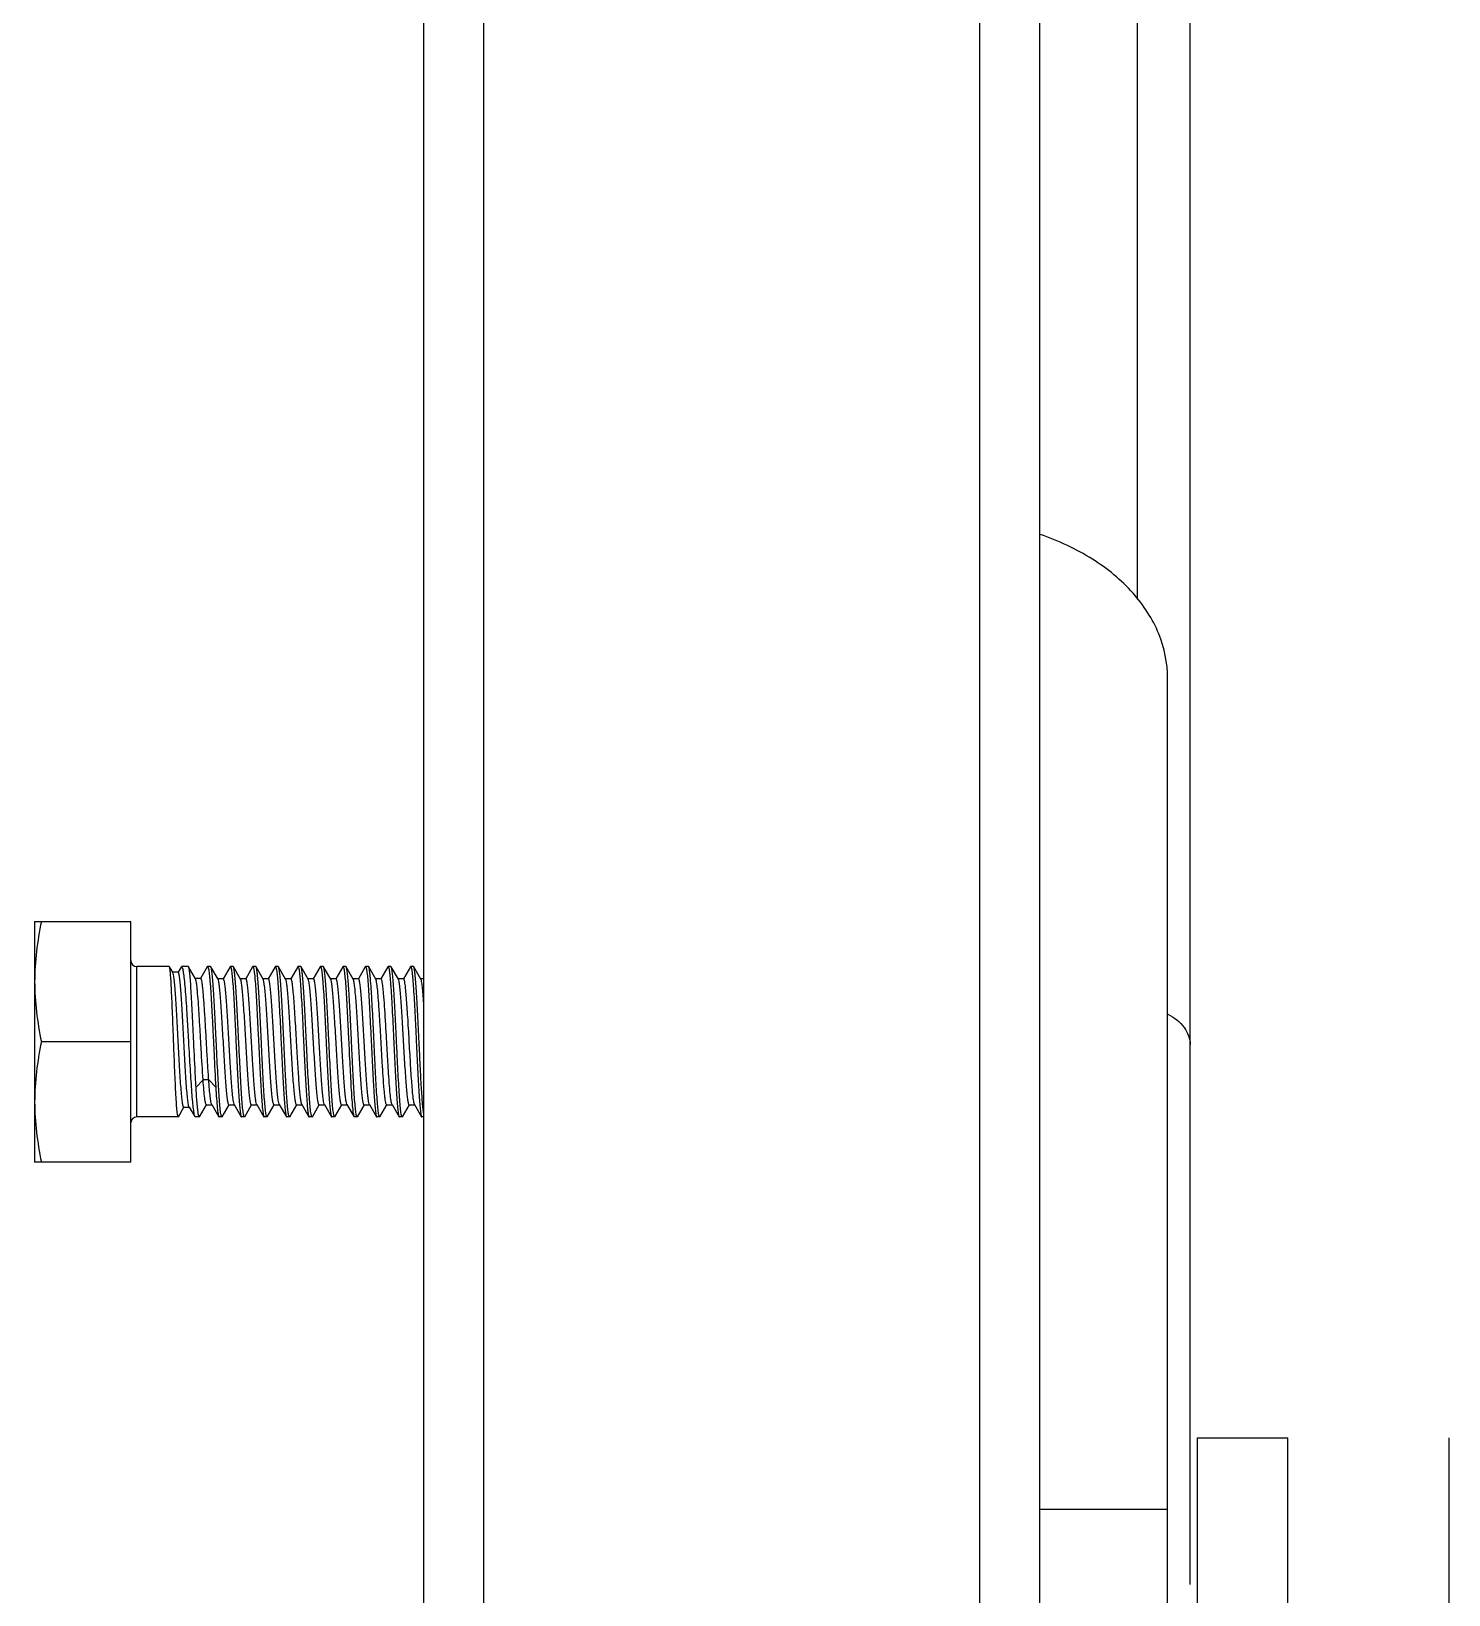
# Model space of a CAD drawing. Extents: x 27938 to 1042331, y -235042 to 1535213.
# Drawn here: x 704501 to 705340, y 752803 to 753728 of the extents above; entities that cross this region are included whole.
import ezdxf

# ---------------------------------------------------------------- set-up
doc = ezdxf.new("R2010")
doc.units = 0
doc.header["$LTSCALE"] = 1000
doc.header["$MEASUREMENT"] = 0

msp = doc.modelspace()

# ---------------------------------------------------------------- linework, layer by layer
at = {"linetype": 'Continuous'}
for p, q in [((705187.32, 752808.75), (705187.32, 755822.41)), ((705156.18, 753391.92), (705156.18, 755690.89)), ((704733.55, 752547.21), (704733.55, 755506.82)), ((704769.14, 752547.21), (704769.14, 755506.82)), ((705062.76, 752547.21), (705062.76, 755506.82)), ((705098.35, 752547.21), (705098.35, 755506.82)), ((705173.98, 752324.77), (705173.98, 753345.32)), ((704503.11, 753201.16), (704560.05, 753201.16)), ((704503.11, 753201.16), (704503.11, 753058.8)), ((704560.05, 753058.8), (704560.05, 753201.16)), ((704582.85, 753174.46), (704563.61, 753174.46)), ((704563.61, 753085.49), (704563.61, 753174.46)), ((704582.95, 753174.38), (704582.85, 753174.46)), ((704584.85, 753171.1), (704582.95, 753174.38)), ((704588.1, 753171.1), (704584.85, 753171.1)), ((704584.95, 753170.94), (704584.85, 753171.1)), ((704589.82, 753174.22), (704588.02, 753171.14)), ((704589.82, 753174.22), (704590.09, 753174.46)), ((704594.12, 753174.46), (704590.09, 753174.46)), ((704594.28, 753174.33), (704594.12, 753174.46)), ((704598.35, 753167.33), (704594.28, 753174.33)), ((704605.31, 753174.29), (704601.37, 753167.51)), ((704605.31, 753174.29), (704605.51, 753174.46)), ((704607.32, 753174.46), (704605.51, 753174.46)), ((704607.5, 753174.31), (704607.32, 753174.46)), ((704611.71, 753167.08), (704607.5, 753174.31)), ((704618.82, 753174.31), (704614.73, 753167.26)), ((704618.82, 753174.31), (704619, 753174.46)), ((704620.67, 753174.46), (704619, 753174.46)), ((704620.84, 753174.31), (704620.67, 753174.46)), ((704625.05, 753167.08), (704620.84, 753174.31)), ((704632.17, 753174.31), (704628.08, 753167.26)), ((704632.17, 753174.31), (704632.34, 753174.46)), ((704634.02, 753174.46), (704632.34, 753174.46)), ((704634.19, 753174.31), (704634.02, 753174.46)), ((704638.4, 753167.08), (704634.19, 753174.31)), ((704645.51, 753174.31), (704641.42, 753167.26)), ((704645.51, 753174.31), (704645.69, 753174.46)), ((704647.36, 753174.46), (704645.69, 753174.46)), ((704647.54, 753174.31), (704647.36, 753174.46)), ((704651.75, 753167.08), (704647.54, 753174.31)), ((704658.86, 753174.31), (704654.77, 753167.26)), ((704658.86, 753174.31), (704659.04, 753174.46)), ((704660.71, 753174.46), (704659.04, 753174.46)), ((704660.88, 753174.31), (704660.71, 753174.46)), ((704665.09, 753167.08), (704660.88, 753174.31)), ((704672.21, 753174.31), (704668.12, 753167.26)), ((704672.21, 753174.31), (704672.38, 753174.46)), ((704674.05, 753174.46), (704672.38, 753174.46)), ((704674.23, 753174.31), (704674.05, 753174.46)), ((704678.44, 753167.08), (704674.23, 753174.31)), ((704685.55, 753174.31), (704681.46, 753167.26)), ((704685.55, 753174.31), (704685.73, 753174.46)), ((704687.4, 753174.46), (704685.73, 753174.46)), ((704687.57, 753174.31), (704687.4, 753174.46)), ((704691.79, 753167.08), (704687.57, 753174.31)), ((704698.9, 753174.31), (704694.81, 753167.26)), ((704698.9, 753174.31), (704699.08, 753174.46)), ((704700.75, 753174.46), (704699.07, 753174.46)), ((704700.92, 753174.31), (704700.75, 753174.46)), ((704705.13, 753167.08), (704700.92, 753174.31)), ((704712.25, 753174.31), (704708.16, 753167.26)), ((704712.25, 753174.31), (704712.42, 753174.46)), ((704714.09, 753174.46), (704712.42, 753174.46)), ((704714.27, 753174.31), (704714.09, 753174.46)), ((704718.48, 753167.08), (704714.27, 753174.31)), ((704725.59, 753174.31), (704721.5, 753167.26)), ((704725.59, 753174.31), (704725.77, 753174.46)), ((704727.44, 753174.46), (704725.77, 753174.46)), ((704727.61, 753174.31), (704727.44, 753174.46)), ((704731.82, 753167.08), (704727.61, 753174.31)), ((704601.48, 753167.51), (704598.24, 753167.51)), ((704614.84, 753167.26), (704611.6, 753167.26)), ((704628.18, 753167.26), (704624.95, 753167.26)), ((704641.53, 753167.26), (704638.3, 753167.26)), ((704654.88, 753167.26), (704651.64, 753167.26)), ((704668.22, 753167.26), (704664.99, 753167.26)), ((704681.57, 753167.26), (704678.34, 753167.26)), ((704694.91, 753167.26), (704691.68, 753167.26)), ((704708.26, 753167.26), (704705.03, 753167.26)), ((704721.61, 753167.26), (704718.37, 753167.26)), ((704733.55, 753167.26), (704731.72, 753167.26)), ((704560.05, 753129.98), (704507.12, 753129.98)), ((704650.81, 753127.56), (704650.7, 753129.98)), ((704662.37, 753129.98), (704662.49, 753127.56)), ((704602.87, 753107.41), (704598.69, 753103.05)), ((704606.21, 753107.41), (704602.87, 753107.41)), ((704610.37, 753103.05), (704606.21, 753107.41)), ((704588.29, 753085.6), (704591.55, 753091.21)), ((704591.45, 753091.21), (704594.69, 753091.21)), ((704594.59, 753091.38), (704597.89, 753085.69)), ((704600.82, 753085.64), (704604.93, 753092.7)), ((704604.83, 753092.7), (704608.06, 753092.7)), ((704607.95, 753092.88), (704612.15, 753085.64)), ((704614.17, 753085.64), (704618.28, 753092.7)), ((704618.17, 753092.7), (704621.41, 753092.7)), ((704621.3, 753092.88), (704621.22, 753093.05)), ((704621.3, 753092.88), (704625.5, 753085.64)), ((704627.52, 753085.64), (704631.62, 753092.7)), ((704631.52, 753092.7), (704634.75, 753092.7)), ((704634.65, 753092.88), (704634.56, 753093.06)), ((704634.65, 753092.88), (704638.84, 753085.64)), ((704640.86, 753085.64), (704644.97, 753092.7)), ((704644.87, 753092.7), (704648.1, 753092.7)), ((704647.99, 753092.88), (704647.9, 753093.06)), ((704647.99, 753092.88), (704652.19, 753085.64)), ((704654.21, 753085.64), (704658.32, 753092.7)), ((704658.21, 753092.7), (704661.44, 753092.7)), ((704661.34, 753092.88), (704665.53, 753085.64)), ((704667.56, 753085.64), (704671.66, 753092.7)), ((704671.56, 753092.7), (704674.79, 753092.7)), ((704674.69, 753092.88), (704674.59, 753093.08)), ((704674.69, 753092.88), (704678.88, 753085.64)), ((704680.9, 753085.64), (704685.01, 753092.7)), ((704684.9, 753092.7), (704688.14, 753092.7)), ((704688.03, 753092.88), (704687.93, 753093.09)), ((704688.03, 753092.88), (704692.23, 753085.64)), ((704694.25, 753085.64), (704698.35, 753092.7)), ((704698.25, 753092.7), (704701.48, 753092.7)), ((704701.38, 753092.88), (704701.27, 753093.1)), ((704701.38, 753092.88), (704705.57, 753085.64)), ((704707.59, 753085.64), (704711.7, 753092.7)), ((704711.6, 753092.7), (704714.83, 753092.7)), ((704714.72, 753092.88), (704718.92, 753085.64)), ((704720.94, 753085.64), (704725.05, 753092.7)), ((704724.94, 753092.7), (704728.17, 753092.7)), ((704728.07, 753092.88), (704727.96, 753093.12)), ((704728.07, 753092.88), (704732.27, 753085.64)), ((704588.16, 753085.49), (704563.61, 753085.49)), ((704588.29, 753085.6), (704588.16, 753085.49)), ((704597.89, 753085.69), (704598.12, 753085.49)), ((704600.65, 753085.49), (704598.12, 753085.49)), ((704600.82, 753085.64), (704600.65, 753085.49)), ((704614, 753085.49), (704612.32, 753085.49)), ((704614.17, 753085.64), (704614, 753085.49)), ((704625.5, 753085.64), (704625.67, 753085.49)), ((704627.34, 753085.49), (704625.67, 753085.49)), ((704627.52, 753085.64), (704627.34, 753085.49)), ((704638.84, 753085.64), (704639.02, 753085.49)), ((704640.69, 753085.49), (704639.02, 753085.49)), ((704640.86, 753085.64), (704640.69, 753085.49)), ((704652.19, 753085.64), (704652.36, 753085.49)), ((704654.03, 753085.49), (704652.36, 753085.49)), ((704654.21, 753085.64), (704654.03, 753085.49)), ((704667.38, 753085.49), (704665.71, 753085.49)), ((704667.56, 753085.64), (704667.38, 753085.49)), ((704678.88, 753085.64), (704679.06, 753085.49)), ((704680.73, 753085.49), (704679.06, 753085.49)), ((704680.9, 753085.64), (704680.73, 753085.49)), ((704692.23, 753085.64), (704692.4, 753085.49)), ((704694.07, 753085.49), (704692.4, 753085.49)), ((704694.25, 753085.64), (704694.07, 753085.49)), ((704705.57, 753085.64), (704705.75, 753085.49)), ((704707.42, 753085.49), (704705.75, 753085.49)), ((704707.59, 753085.64), (704707.42, 753085.49)), ((704718.92, 753085.64), (704719.09, 753085.49)), ((704720.77, 753085.49), (704719.09, 753085.49)), ((704720.94, 753085.64), (704720.77, 753085.49)), ((704732.27, 753085.64), (704732.44, 753085.49)), ((704733.55, 753085.49), (704732.44, 753085.49)), ((704560.05, 753058.8), (704503.11, 753058.8)), ((705191.77, 752361.29), (705191.77, 752895.58)), ((705191.77, 752895.58), (705245.16, 752895.58)), ((705245.16, 752361.29), (705245.16, 752895.58)), ((705340.47, 752895.58), (705340.47, 752361.24)), ((705098.35, 752853.34), (705173.98, 752853.34))]:
    msp.add_line(p, q, dxfattribs=at)
msp.add_circle((703074.17, 752164.62), 1451.62, dxfattribs=at)
for centre, radius, start, end in [((703074.17, 752164.62), 1505.01, 6.82415, 173.17585), ((704563.61, 753178.02), 3.56, 180, 270), ((704563.61, 753081.93), 3.56, 90, 180)]:
    msp.add_arc(centre, radius, start, end, dxfattribs=at)
for points, knots in [([(705173.98, 753345.32), (705173.98, 753354.2), (705170.14, 753372.75), (705154.01, 753397.31), (705129.36, 753417.39), (705109.26, 753426.66), (705098.44, 753430.35)], [0, 0, 0, 0, 0.220446, 0.45627, 0.716078, 1, 1, 1, 1]), ([(704585.42, 753129.98), (704585.21, 753135.44), (704584.91, 753143.4), (704584.49, 753153.55), (704584.19, 753160.1), (704583.88, 753165.56), (704583.64, 753169.8), (704583.28, 753172.55), (704583.17, 753174), (704582.95, 753174.38)], [0, 0, 0, 0, 0.36864, 0.53657, 0.68548, 0.810114, 0.906077, 0.97003, 1, 1, 1, 1]), ([(704591.45, 753091.21), (704591.36, 753091.21), (704591.16, 753091.51), (704591, 753092.05), (704590.79, 753092.99), (704590.5, 753094.9), (704590.15, 753098.12), (704589.75, 753102.86), (704589.35, 753108.63), (704588.95, 753115.21), (704588.55, 753122.36), (704588.02, 753132.27), (704587.5, 753142.05), (704586.96, 753151.34), (704586.57, 753157.37), (704586.18, 753162.44), (704585.82, 753166.42), (704585.42, 753169.1), (704585.19, 753170.52), (704584.95, 753170.94)], [0, 0, 0, 0, 0.003488, 0.010904, 0.022688, 0.038824, 0.083607, 0.143647, 0.216697, 0.300025, 0.390537, 0.484902, 0.671459, 0.756962, 0.833182, 0.897479, 0.947675, 0.982144, 1, 1, 1, 1]), ([(704594.59, 753091.38), (704594.33, 753091.82), (704594.09, 753093.31), (704593.67, 753096.12), (704593.3, 753100.27), (704592.89, 753105.52), (704592.5, 753111.71), (704591.95, 753121.14), (704591.43, 753130.98), (704590.9, 753140.87), (704590.5, 753147.92), (704590.11, 753154.35), (704589.72, 753159.94), (704589.33, 753164.52), (704588.98, 753167.86), (704588.63, 753169.93), (704588.37, 753170.82), (704588.18, 753171.1), (704588.1, 753171.1)], [0, 0, 0, 0, 0.018844, 0.055045, 0.107437, 0.174076, 0.252464, 0.339678, 0.527511, 0.621285, 0.710453, 0.791854, 0.862644, 0.920393, 0.963178, 0.989688, 0.996707, 1, 1, 1, 1]), ([(704590.09, 753174.46), (704590.21, 753174.46), (704590.46, 753174.13), (704590.8, 753173.04), (704591.25, 753170.54), (704591.72, 753166.51), (704592.22, 753161.03), (704592.71, 753154.38), (704593.21, 753146.78), (704593.7, 753138.55), (704594.03, 753132.87), (704594.19, 753129.98)], [0, 0, 0, 0, 0.007547, 0.022985, 0.080637, 0.173055, 0.296975, 0.447746, 0.61965, 0.806111, 1, 1, 1, 1]), ([(704597.33, 753129.98), (704597.07, 753135.39), (704596.71, 753143.26), (704596.19, 753153.34), (704595.82, 753159.85), (704595.44, 753165.31), (704595.11, 753169.58), (704594.71, 753172.41), (704594.52, 753173.91), (704594.28, 753174.33)], [0, 0, 0, 0, 0.365079, 0.53175, 0.679987, 0.804667, 0.901508, 0.967249, 1, 1, 1, 1]), ([(704605.51, 753174.46), (704605.61, 753174.46), (704605.82, 753174.11), (704605.98, 753173.5), (704606.21, 753172.41), (704606.51, 753170.21), (704606.89, 753166.5), (704607.3, 753161.04), (704607.72, 753154.38), (704608.14, 753146.79), (704608.56, 753138.55), (704608.83, 753132.87), (704608.98, 753129.98)], [0, 0, 0, 0, 0.006868, 0.022, 0.046199, 0.079427, 0.17181, 0.295831, 0.44681, 0.618994, 0.805771, 1, 1, 1, 1]), ([(704610.66, 753129.98), (704610.4, 753135.37), (704610.03, 753143.23), (704609.5, 753153.27), (704609.11, 753159.77), (704608.72, 753165.24), (704608.38, 753169.51), (704607.96, 753172.37), (704607.75, 753173.88), (704607.5, 753174.31)], [0, 0, 0, 0, 0.364025, 0.530311, 0.678341, 0.803035, 0.90014, 0.966414, 1, 1, 1, 1]), ([(704619, 753174.46), (704619.1, 753174.46), (704619.29, 753174.1), (704619.45, 753173.5), (704619.66, 753172.41), (704619.95, 753170.21), (704620.31, 753166.49), (704620.7, 753161.03), (704621.11, 753154.37), (704621.52, 753146.78), (704621.92, 753138.54), (704622.2, 753132.87), (704622.33, 753129.98)], [0, 0, 0, 0, 0.006693, 0.021771, 0.045952, 0.079179, 0.171588, 0.295652, 0.446676, 0.6189, 0.805722, 1, 1, 1, 1]), ([(704624.01, 753129.98), (704623.75, 753135.37), (704623.37, 753143.23), (704622.84, 753153.27), (704622.46, 753159.77), (704622.07, 753165.24), (704621.72, 753169.51), (704621.31, 753172.37), (704621.09, 753173.88), (704620.84, 753174.31)], [0, 0, 0, 0, 0.364027, 0.530312, 0.678339, 0.803032, 0.900139, 0.966415, 1, 1, 1, 1]), ([(704632.34, 753174.46), (704632.44, 753174.46), (704632.64, 753174.1), (704632.79, 753173.5), (704633.01, 753172.41), (704633.3, 753170.21), (704633.65, 753166.49), (704634.05, 753161.03), (704634.46, 753154.37), (704634.86, 753146.78), (704635.27, 753138.54), (704635.54, 753132.87), (704635.68, 753129.98)], [0, 0, 0, 0, 0.006696, 0.021778, 0.045963, 0.079194, 0.171608, 0.295673, 0.446692, 0.618909, 0.805729, 1, 1, 1, 1]), ([(704637.35, 753129.98), (704637.09, 753135.37), (704636.72, 753143.23), (704636.19, 753153.27), (704635.81, 753159.77), (704635.41, 753165.24), (704635.07, 753169.51), (704634.66, 753172.37), (704634.44, 753173.88), (704634.19, 753174.31)], [0, 0, 0, 0, 0.364034, 0.530325, 0.678352, 0.803041, 0.900142, 0.966414, 1, 1, 1, 1]), ([(704645.69, 753174.46), (704645.79, 753174.46), (704645.99, 753174.1), (704646.14, 753173.5), (704646.35, 753172.41), (704646.64, 753170.21), (704647, 753166.49), (704647.4, 753161.04), (704647.8, 753154.38), (704648.21, 753146.78), (704648.62, 753138.55), (704648.89, 753132.87), (704649.03, 753129.98)], [0, 0, 0, 0, 0.006683, 0.021751, 0.045922, 0.07914, 0.171535, 0.295594, 0.446618, 0.618857, 0.805703, 1, 1, 1, 1]), ([(704650.7, 753129.98), (704650.44, 753135.37), (704650.07, 753143.23), (704649.53, 753153.27), (704649.15, 753159.77), (704648.76, 753165.24), (704648.41, 753169.51), (704648, 753172.37), (704647.79, 753173.88), (704647.54, 753174.31)], [0, 0, 0, 0, 0.364016, 0.530299, 0.678328, 0.803022, 0.900132, 0.966412, 1, 1, 1, 1]), ([(704659.04, 753174.46), (704659.14, 753174.46), (704659.33, 753174.11), (704659.49, 753173.5), (704659.7, 753172.41), (704659.99, 753170.21), (704660.35, 753166.5), (704660.74, 753161.04), (704661.15, 753154.38), (704661.55, 753146.79), (704661.96, 753138.55), (704662.23, 753132.87), (704662.37, 753129.98)], [0, 0, 0, 0, 0.006671, 0.021725, 0.045886, 0.079098, 0.171491, 0.295553, 0.446588, 0.618835, 0.805687, 1, 1, 1, 1]), ([(704664.04, 753129.98), (704663.79, 753135.37), (704663.41, 753143.23), (704662.88, 753153.27), (704662.5, 753159.77), (704662.11, 753165.24), (704661.76, 753169.51), (704661.35, 753172.37), (704661.13, 753173.88), (704660.88, 753174.31)], [0, 0, 0, 0, 0.364022, 0.530315, 0.678347, 0.803036, 0.900137, 0.966413, 1, 1, 1, 1]), ([(704672.38, 753174.46), (704672.48, 753174.46), (704672.68, 753174.11), (704672.83, 753173.5), (704673.04, 753172.41), (704673.34, 753170.21), (704673.69, 753166.5), (704674.09, 753161.04), (704674.49, 753154.38), (704674.9, 753146.79), (704675.31, 753138.55), (704675.58, 753132.87), (704675.72, 753129.98)], [0, 0, 0, 0, 0.006673, 0.021728, 0.04589, 0.079102, 0.171488, 0.295544, 0.446579, 0.618833, 0.80569, 1, 1, 1, 1]), ([(704677.39, 753129.98), (704677.13, 753135.37), (704676.76, 753143.23), (704676.23, 753153.27), (704675.84, 753159.77), (704675.45, 753165.24), (704675.11, 753169.51), (704674.7, 753172.37), (704674.48, 753173.88), (704674.23, 753174.31)], [0, 0, 0, 0, 0.364021, 0.530312, 0.678344, 0.803036, 0.900139, 0.966413, 1, 1, 1, 1]), ([(704685.73, 753174.46), (704685.83, 753174.46), (704686.02, 753174.1), (704686.18, 753173.5), (704686.39, 753172.41), (704686.68, 753170.21), (704687.04, 753166.49), (704687.44, 753161.04), (704687.84, 753154.38), (704688.25, 753146.78), (704688.66, 753138.55), (704688.93, 753132.87), (704689.07, 753129.98)], [0, 0, 0, 0, 0.006683, 0.021749, 0.045921, 0.079139, 0.171536, 0.295597, 0.446627, 0.618868, 0.805705, 1, 1, 1, 1]), ([(704690.74, 753129.98), (704690.48, 753135.37), (704690.11, 753143.23), (704689.57, 753153.27), (704689.19, 753159.77), (704688.8, 753165.24), (704688.45, 753169.51), (704688.04, 753172.37), (704687.83, 753173.88), (704687.57, 753174.31)], [0, 0, 0, 0, 0.364024, 0.530311, 0.678341, 0.803035, 0.90014, 0.966414, 1, 1, 1, 1]), ([(704699.08, 753174.46), (704699.17, 753174.46), (704699.37, 753174.1), (704699.53, 753173.5), (704699.74, 753172.41), (704700.03, 753170.21), (704700.38, 753166.49), (704700.78, 753161.03), (704701.19, 753154.38), (704701.59, 753146.78), (704702, 753138.54), (704702.27, 753132.87), (704702.41, 753129.98)], [0, 0, 0, 0, 0.006692, 0.02177, 0.045951, 0.079177, 0.171585, 0.295649, 0.446674, 0.618898, 0.805721, 1, 1, 1, 1]), ([(704702.93, 753152.9), (704702.78, 753155.67), (704702.48, 753160.63), (704702.07, 753166.42), (704701.7, 753170.09), (704701.47, 753172.03), (704701.23, 753173.38), (704701.05, 753174.09), (704700.92, 753174.31)], [0, 0, 0, 0, 0.386254, 0.691736, 0.808776, 0.899775, 0.963628, 1, 1, 1, 1]), ([(704712.42, 753174.46), (704712.57, 753174.46), (704712.8, 753173.79), (704713.02, 753172.83), (704713.28, 753170.94), (704713.54, 753168.5), (704713.81, 753165.37), (704714.19, 753160.11), (704714.44, 753155.89), (704714.61, 753152.9)], [0, 0, 0, 0, 0.021095, 0.073096, 0.157182, 0.272316, 0.416719, 0.588047, 1, 1, 1, 1]), ([(704717.43, 753129.98), (704717.17, 753135.37), (704716.8, 753143.23), (704716.26, 753153.27), (704715.88, 753159.77), (704715.49, 753165.24), (704715.15, 753169.51), (704714.73, 753172.37), (704714.52, 753173.88), (704714.27, 753174.31)], [0, 0, 0, 0, 0.364034, 0.530327, 0.678354, 0.803043, 0.900143, 0.966415, 1, 1, 1, 1]), ([(704725.77, 753174.46), (704725.87, 753174.46), (704726.06, 753174.1), (704726.22, 753173.5), (704726.43, 753172.41), (704726.72, 753170.21), (704727.08, 753166.49), (704727.47, 753161.04), (704727.88, 753154.38), (704728.29, 753146.78), (704728.69, 753138.55), (704728.97, 753132.87), (704729.1, 753129.98)], [0, 0, 0, 0, 0.006682, 0.021748, 0.045918, 0.079135, 0.171528, 0.295585, 0.446611, 0.618853, 0.805701, 1, 1, 1, 1]), ([(704730.78, 753129.98), (704730.52, 753135.37), (704730.14, 753143.23), (704729.61, 753153.27), (704729.23, 753159.77), (704728.84, 753165.24), (704728.49, 753169.51), (704728.08, 753172.37), (704727.86, 753173.88), (704727.61, 753174.31)], [0, 0, 0, 0, 0.364017, 0.530302, 0.678331, 0.803024, 0.900132, 0.966412, 1, 1, 1, 1]), ([(704602.87, 753107.41), (704602.44, 753113.48), (704601.89, 753122.86), (704601.18, 753135.41), (704600.64, 753144.72), (704600.1, 753153), (704599.63, 753158.98), (704599.23, 753162.82), (704598.96, 753164.88), (704598.69, 753166.32), (704598.49, 753167.08), (704598.35, 753167.33)], [0, 0, 0, 0, 0.303539, 0.468638, 0.62733, 0.768529, 0.882427, 0.926602, 0.961222, 0.985757, 1, 1, 1, 1]), ([(704606.21, 753107.41), (704605.99, 753110.42), (704605.58, 753116.8), (704605.02, 753126.63), (704604.45, 753136.72), (704603.88, 753146.3), (704603.39, 753153.63), (704602.98, 753158.68), (704602.69, 753161.71), (704602.41, 753164.08), (704602.12, 753165.91), (704601.89, 753166.87), (704601.63, 753167.51), (704601.48, 753167.51)], [0, 0, 0, 0, 0.15003, 0.317321, 0.489066, 0.652114, 0.794019, 0.853588, 0.904016, 0.944371, 0.97394, 0.992316, 1, 1, 1, 1]), ([(704618.17, 753092.7), (704618.09, 753092.7), (704617.89, 753092.96), (704617.63, 753093.82), (704617.27, 753095.78), (704616.91, 753098.97), (704616.52, 753103.3), (704616.13, 753108.58), (704615.73, 753114.64), (704615.34, 753121.25), (704614.81, 753130.47), (704614.29, 753139.61), (704613.75, 753148.33), (704613.36, 753154.04), (704612.96, 753158.88), (704612.6, 753162.69), (704612.19, 753165.29), (704611.95, 753166.67), (704611.71, 753167.08)], [0, 0, 0, 0, 0.003515, 0.010772, 0.037949, 0.081609, 0.140308, 0.211978, 0.294061, 0.383612, 0.477415, 0.664253, 0.750571, 0.827952, 0.893624, 0.945254, 0.981055, 1, 1, 1, 1]), ([(704621.22, 753093.05), (704621.01, 753093.55), (704620.74, 753095.05), (704620.35, 753097.86), (704619.98, 753101.81), (704619.42, 753108.88), (704618.78, 753119.23), (704618.16, 753130.22), (704617.64, 753139.32), (704617.25, 753145.81), (704616.86, 753151.74), (704616.47, 753156.91), (704616.09, 753161.14), (704615.73, 753164.25), (704615.38, 753166.17), (704615.11, 753167), (704614.92, 753167.26), (704614.84, 753167.26)], [0, 0, 0, 0, 0.022098, 0.060554, 0.114206, 0.18123, 0.34569, 0.53115, 0.623722, 0.711849, 0.792446, 0.862698, 0.92016, 0.962863, 0.989437, 0.99654, 1, 1, 1, 1]), ([(704631.52, 753092.7), (704631.43, 753092.7), (704631.24, 753092.96), (704630.97, 753093.82), (704630.62, 753095.78), (704630.25, 753098.97), (704629.86, 753103.3), (704629.47, 753108.58), (704629.08, 753114.64), (704628.68, 753121.25), (704628.15, 753130.47), (704627.64, 753139.61), (704627.1, 753148.33), (704626.7, 753154.04), (704626.31, 753158.88), (704625.94, 753162.69), (704625.54, 753165.29), (704625.29, 753166.67), (704625.05, 753167.08)], [0, 0, 0, 0, 0.003515, 0.010772, 0.037949, 0.081609, 0.140308, 0.211978, 0.294061, 0.383612, 0.477415, 0.664253, 0.750571, 0.827952, 0.893624, 0.945254, 0.981055, 1, 1, 1, 1]), ([(704634.56, 753093.06), (704634.35, 753093.57), (704634.08, 753095.07), (704633.7, 753097.89), (704633.32, 753101.84), (704632.77, 753108.91), (704632.13, 753119.27), (704631.5, 753130.26), (704630.98, 753139.35), (704630.59, 753145.83), (704630.2, 753151.76), (704629.82, 753156.92), (704629.43, 753161.15), (704629.07, 753164.25), (704628.72, 753166.17), (704628.46, 753167), (704628.27, 753167.26), (704628.18, 753167.26)], [0, 0, 0, 0, 0.022237, 0.060809, 0.11455, 0.181633, 0.346125, 0.531524, 0.624042, 0.712107, 0.792639, 0.862829, 0.920237, 0.962898, 0.989446, 0.996542, 1, 1, 1, 1]), ([(704644.87, 753092.7), (704644.78, 753092.7), (704644.58, 753092.96), (704644.32, 753093.82), (704643.96, 753095.78), (704643.6, 753098.97), (704643.21, 753103.3), (704642.82, 753108.58), (704642.42, 753114.64), (704642.03, 753121.25), (704641.5, 753130.47), (704640.98, 753139.61), (704640.44, 753148.33), (704640.05, 753154.04), (704639.65, 753158.88), (704639.29, 753162.69), (704638.89, 753165.29), (704638.64, 753166.67), (704638.4, 753167.08)], [0, 0, 0, 0, 0.003515, 0.010772, 0.037949, 0.081609, 0.140308, 0.211978, 0.294061, 0.383612, 0.477416, 0.664253, 0.750571, 0.827952, 0.893624, 0.945254, 0.981055, 1, 1, 1, 1]), ([(704647.9, 753093.06), (704647.69, 753093.58), (704647.42, 753095.09), (704647.04, 753097.91), (704646.67, 753101.87), (704646.11, 753108.95), (704645.47, 753119.3), (704644.85, 753130.29), (704644.33, 753139.37), (704643.94, 753145.85), (704643.55, 753151.78), (704643.16, 753156.93), (704642.78, 753161.15), (704642.42, 753164.25), (704642.07, 753166.17), (704641.81, 753167), (704641.61, 753167.26), (704641.53, 753167.26)], [0, 0, 0, 0, 0.022376, 0.061065, 0.114893, 0.182035, 0.346559, 0.531898, 0.624361, 0.712364, 0.792832, 0.86296, 0.920314, 0.962934, 0.989455, 0.996544, 1, 1, 1, 1]), ([(704654.99, 753127.95), (704654.72, 753132.62), (704654.34, 753139.46), (704653.8, 753148.22), (704653.4, 753153.96), (704653, 753158.83), (704652.64, 753162.67), (704652.23, 753165.28), (704651.99, 753166.67), (704651.75, 753167.08)], [0, 0, 0, 0, 0.357179, 0.522363, 0.670515, 0.796289, 0.895183, 0.963748, 1, 1, 1, 1]), ([(704658.33, 753127.95), (704658.18, 753130.47), (704657.9, 753135.43), (704657.48, 753142.65), (704657.06, 753149.36), (704656.64, 753155.26), (704656.23, 753160.13), (704655.86, 753163.45), (704655.56, 753165.42), (704655.34, 753166.39), (704655.18, 753166.95), (704654.97, 753167.26), (704654.88, 753167.26)], [0, 0, 0, 0, 0.191103, 0.376469, 0.548513, 0.700189, 0.825314, 0.918839, 0.952565, 0.977198, 0.992701, 1, 1, 1, 1]), ([(704671.56, 753092.7), (704671.47, 753092.7), (704671.28, 753092.96), (704671.01, 753093.82), (704670.66, 753095.78), (704670.29, 753098.97), (704669.9, 753103.3), (704669.51, 753108.58), (704669.12, 753114.64), (704668.72, 753121.25), (704668.19, 753130.47), (704667.68, 753139.61), (704667.13, 753148.33), (704666.74, 753154.04), (704666.35, 753158.88), (704665.98, 753162.69), (704665.58, 753165.29), (704665.33, 753166.67), (704665.09, 753167.08)], [0, 0, 0, 0, 0.003516, 0.010772, 0.037949, 0.081609, 0.140308, 0.211978, 0.294061, 0.383612, 0.477416, 0.664254, 0.750571, 0.827952, 0.893624, 0.945254, 0.981055, 1, 1, 1, 1]), ([(704674.59, 753093.08), (704674.38, 753093.61), (704674.11, 753095.13), (704673.73, 753097.97), (704673.35, 753101.94), (704672.8, 753109.02), (704672.16, 753119.38), (704671.54, 753130.35), (704671.02, 753139.43), (704670.63, 753145.9), (704670.24, 753151.81), (704669.85, 753156.95), (704669.47, 753161.17), (704669.11, 753164.26), (704668.76, 753166.17), (704668.5, 753167.01), (704668.31, 753167.26), (704668.22, 753167.26)], [0, 0, 0, 0, 0.022654, 0.061574, 0.115578, 0.182837, 0.347426, 0.532643, 0.624999, 0.712877, 0.793216, 0.863221, 0.920468, 0.963004, 0.989473, 0.996549, 1, 1, 1, 1]), ([(704684.9, 753092.7), (704684.82, 753092.7), (704684.62, 753092.96), (704684.36, 753093.82), (704684, 753095.78), (704683.64, 753098.97), (704683.25, 753103.3), (704682.86, 753108.58), (704682.46, 753114.64), (704682.07, 753121.25), (704681.54, 753130.47), (704681.02, 753139.61), (704680.48, 753148.33), (704680.09, 753154.04), (704679.69, 753158.88), (704679.33, 753162.69), (704678.92, 753165.29), (704678.68, 753166.67), (704678.44, 753167.08)], [0, 0, 0, 0, 0.003516, 0.010771, 0.037949, 0.081609, 0.140308, 0.211978, 0.294061, 0.383613, 0.477416, 0.664254, 0.750571, 0.827952, 0.893624, 0.945254, 0.981055, 1, 1, 1, 1]), ([(704687.93, 753093.09), (704687.72, 753093.62), (704687.45, 753095.15), (704687.07, 753098), (704686.7, 753101.97), (704686.14, 753109.06), (704685.5, 753119.41), (704684.88, 753130.39), (704684.36, 753139.46), (704683.97, 753145.92), (704683.58, 753151.82), (704683.2, 753156.96), (704682.81, 753161.17), (704682.45, 753164.26), (704682.11, 753166.17), (704681.85, 753167.01), (704681.65, 753167.26), (704681.57, 753167.26)], [0, 0, 0, 0, 0.022792, 0.061828, 0.11592, 0.183237, 0.347858, 0.533014, 0.625317, 0.713133, 0.793408, 0.863351, 0.920544, 0.963039, 0.989482, 0.996551, 1, 1, 1, 1]), ([(704698.25, 753092.7), (704698.16, 753092.7), (704697.97, 753092.96), (704697.7, 753093.82), (704697.35, 753095.78), (704696.99, 753098.97), (704696.59, 753103.3), (704696.2, 753108.58), (704695.81, 753114.64), (704695.41, 753121.25), (704694.88, 753130.47), (704694.37, 753139.61), (704693.83, 753148.33), (704693.44, 753154.04), (704693.04, 753158.88), (704692.67, 753162.69), (704692.27, 753165.29), (704692.02, 753166.67), (704691.79, 753167.08)], [0, 0, 0, 0, 0.003516, 0.010771, 0.037949, 0.081609, 0.140308, 0.211978, 0.294061, 0.383613, 0.477416, 0.664254, 0.750571, 0.827952, 0.893624, 0.945254, 0.981055, 1, 1, 1, 1]), ([(704701.27, 753093.1), (704701.07, 753093.63), (704700.8, 753095.17), (704700.41, 753098.02), (704700.04, 753102.01), (704699.49, 753109.1), (704698.85, 753119.45), (704698.23, 753130.42), (704697.71, 753139.48), (704697.32, 753145.94), (704696.93, 753151.84), (704696.54, 753156.97), (704696.16, 753161.18), (704695.8, 753164.27), (704695.45, 753166.17), (704695.19, 753167.01), (704695, 753167.26), (704694.91, 753167.26)], [0, 0, 0, 0, 0.022931, 0.062083, 0.116262, 0.183637, 0.34829, 0.533386, 0.625634, 0.713389, 0.793599, 0.863481, 0.920621, 0.963074, 0.989491, 0.996553, 1, 1, 1, 1]), ([(704707.11, 753149.19), (704706.96, 753151.48), (704706.67, 753155.58), (704706.2, 753160.93), (704705.8, 753164.4), (704705.43, 753166.25), (704705.25, 753166.87), (704705.13, 753167.08)], [0, 0, 0, 0, 0.381097, 0.684377, 0.893928, 0.960143, 1, 1, 1, 1]), ([(704710.45, 753149.19), (704710.28, 753151.69), (704710.03, 753155.23), (704709.65, 753159.64), (704709.38, 753162.26), (704709.13, 753164.31), (704708.85, 753165.88), (704708.65, 753166.72), (704708.4, 753167.26), (704708.26, 753167.26)], [0, 0, 0, 0, 0.410879, 0.581806, 0.725913, 0.840918, 0.925076, 0.977487, 1, 1, 1, 1]), ([(704724.94, 753092.7), (704724.86, 753092.7), (704724.66, 753092.96), (704724.4, 753093.82), (704724.04, 753095.78), (704723.68, 753098.97), (704723.29, 753103.3), (704722.9, 753108.58), (704722.5, 753114.64), (704722.11, 753121.25), (704721.58, 753130.47), (704721.06, 753139.61), (704720.52, 753148.33), (704720.13, 753154.04), (704719.73, 753158.88), (704719.37, 753162.69), (704718.96, 753165.29), (704718.72, 753166.67), (704718.48, 753167.08)], [0, 0, 0, 0, 0.003516, 0.010771, 0.037949, 0.081609, 0.140308, 0.211978, 0.294061, 0.383613, 0.477416, 0.664254, 0.750571, 0.827952, 0.893624, 0.945254, 0.981055, 1, 1, 1, 1]), ([(704727.96, 753093.12), (704727.75, 753093.66), (704727.48, 753095.21), (704727.1, 753098.08), (704726.73, 753102.07), (704726.18, 753109.17), (704725.54, 753119.52), (704724.92, 753130.49), (704724.4, 753139.54), (704724.01, 753145.98), (704723.62, 753151.87), (704723.23, 753157), (704722.85, 753161.2), (704722.49, 753164.27), (704722.14, 753166.18), (704721.88, 753167.01), (704721.69, 753167.26), (704721.61, 753167.26)], [0, 0, 0, 0, 0.023208, 0.06259, 0.116944, 0.184435, 0.349152, 0.534126, 0.626268, 0.713899, 0.79398, 0.86374, 0.920773, 0.963144, 0.989509, 0.996558, 1, 1, 1, 1]), ([(704733.55, 753152.8), (704733.42, 753154.63), (704733.16, 753157.89), (704732.78, 753162.18), (704732.34, 753165.08), (704732.09, 753166.63), (704731.82, 753167.08)], [0, 0, 0, 0, 0.381924, 0.683092, 0.891493, 1, 1, 1, 1]), ([(704704.08, 753129.98), (704703.99, 753131.98), (704703.62, 753139.62), (704703.25, 753147.26), (704702.93, 753152.9)], [0, 0, 0, 0, 0.261816, 1, 1, 1, 1]), ([(704714.61, 753152.9), (704714.71, 753151.12), (704715.11, 753143.48), (704715.48, 753135.84), (704715.76, 753129.98)], [0, 0, 0, 0, 0.233581, 1, 1, 1, 1]), ([(704711.6, 753092.7), (704711.45, 753092.7), (704711.2, 753093.26), (704710.99, 753094.15), (704710.71, 753095.79), (704710.45, 753097.95), (704710.17, 753100.7), (704709.78, 753105.31), (704709.31, 753112.05), (704708.77, 753120.94), (704708.23, 753130.46), (704707.69, 753139.95), (704707.31, 753146.19), (704707.11, 753149.19)], [0, 0, 0, 0, 0.007549, 0.025288, 0.053782, 0.092698, 0.14142, 0.199125, 0.337396, 0.498012, 0.669894, 0.841157, 1, 1, 1, 1]), ([(704714.72, 753092.88), (704714.59, 753093.11), (704714.4, 753093.81), (704714, 753095.92), (704713.57, 753099.89), (704713.06, 753105.98), (704712.55, 753113.59), (704712.04, 753122.23), (704711.36, 753134.22), (704710.84, 753143.26), (704710.45, 753149.19)], [0, 0, 0, 0, 0.014139, 0.038106, 0.114569, 0.22512, 0.362916, 0.519336, 0.684562, 1, 1, 1, 1]), ([(705174.07, 753146.29), (705177.81, 753144.44), (705184.34, 753139.68), (705187.32, 753131.85), (705187.32, 753128.27)], [0, 0, 0, 0, 0.538137, 1, 1, 1, 1]), ([(704588.16, 753085.49), (704588.07, 753085.49), (704587.91, 753085.87), (704587.78, 753086.45), (704587.61, 753087.55), (704587.36, 753089.74), (704587.07, 753093.46), (704586.74, 753098.92), (704586.41, 753105.58), (704586.08, 753113.17), (704585.75, 753121.41), (704585.53, 753127.08), (704585.42, 753129.98)], [0, 0, 0, 0, 0.006203, 0.021073, 0.045141, 0.078305, 0.170688, 0.294821, 0.44599, 0.618417, 0.805472, 1, 1, 1, 1]), ([(704594.19, 753129.98), (704594.5, 753124.63), (704594.94, 753116.84), (704595.57, 753106.86), (704596.02, 753100.39), (704596.47, 753094.93), (704596.89, 753090.63), (704597.34, 753087.7), (704597.62, 753086.15), (704597.89, 753085.69)], [0, 0, 0, 0, 0.361155, 0.526427, 0.673911, 0.798642, 0.896457, 0.964179, 1, 1, 1, 1]), ([(704598.69, 753103.05), (704598.57, 753105.07), (704598.07, 753114.05), (704597.65, 753123.03), (704597.33, 753129.98)], [0, 0, 0, 0, 0.22604, 1, 1, 1, 1]), ([(704608.98, 753129.98), (704609.09, 753127.58), (704609.53, 753118.6), (704609.97, 753109.62), (704610.37, 753103.05)], [0, 0, 0, 0, 0.2673, 1, 1, 1, 1]), ([(704614, 753085.49), (704613.9, 753085.49), (704613.7, 753085.85), (704613.54, 753086.45), (704613.33, 753087.55), (704613.04, 753089.74), (704612.69, 753093.46), (704612.29, 753098.92), (704611.88, 753105.58), (704611.48, 753113.17), (704611.07, 753121.41), (704610.8, 753127.08), (704610.66, 753129.98)], [0, 0, 0, 0, 0.006697, 0.021779, 0.045964, 0.079194, 0.171609, 0.295674, 0.446694, 0.618911, 0.805729, 1, 1, 1, 1]), ([(704622.33, 753129.98), (704622.59, 753124.59), (704622.96, 753116.73), (704623.5, 753106.69), (704623.88, 753100.19), (704624.27, 753094.72), (704624.62, 753090.45), (704625.03, 753087.59), (704625.25, 753086.07), (704625.5, 753085.64)], [0, 0, 0, 0, 0.363963, 0.530225, 0.678242, 0.802937, 0.90006, 0.966368, 1, 1, 1, 1]), ([(704627.34, 753085.49), (704627.24, 753085.49), (704627.05, 753085.85), (704626.89, 753086.45), (704626.68, 753087.55), (704626.39, 753089.74), (704626.03, 753093.46), (704625.63, 753098.92), (704625.23, 753105.58), (704624.82, 753113.17), (704624.41, 753121.41), (704624.14, 753127.08), (704624.01, 753129.98)], [0, 0, 0, 0, 0.006689, 0.021764, 0.045941, 0.079165, 0.171569, 0.295632, 0.446659, 0.618889, 0.805716, 1, 1, 1, 1]), ([(704635.68, 753129.98), (704635.94, 753124.59), (704636.31, 753116.73), (704636.84, 753106.69), (704637.23, 753100.19), (704637.62, 753094.72), (704637.96, 753090.45), (704638.37, 753087.59), (704638.59, 753086.07), (704638.84, 753085.64)], [0, 0, 0, 0, 0.363959, 0.530225, 0.678245, 0.80294, 0.900061, 0.966367, 1, 1, 1, 1]), ([(704640.69, 753085.49), (704640.59, 753085.49), (704640.39, 753085.85), (704640.24, 753086.45), (704640.03, 753087.55), (704639.73, 753089.74), (704639.38, 753093.46), (704638.98, 753098.92), (704638.58, 753105.58), (704638.17, 753113.17), (704637.76, 753121.41), (704637.49, 753127.08), (704637.35, 753129.98)], [0, 0, 0, 0, 0.00668, 0.021743, 0.045911, 0.079128, 0.171521, 0.29558, 0.446613, 0.618858, 0.805701, 1, 1, 1, 1]), ([(704649.03, 753129.98), (704649.28, 753124.59), (704649.66, 753116.73), (704650.19, 753106.69), (704650.57, 753100.19), (704650.96, 753094.72), (704651.31, 753090.45), (704651.72, 753087.59), (704651.94, 753086.07), (704652.19, 753085.64)], [0, 0, 0, 0, 0.363957, 0.530226, 0.678247, 0.80294, 0.900059, 0.966367, 1, 1, 1, 1]), ([(704654.03, 753085.49), (704653.94, 753085.49), (704653.75, 753085.82), (704653.6, 753086.39), (704653.4, 753087.4), (704653.11, 753089.46), (704652.77, 753092.93), (704652.39, 753098.05), (704651.99, 753104.32), (704651.6, 753111.51), (704651.21, 753119.36), (704650.95, 753124.78), (704650.81, 753127.56)], [0, 0, 0, 0, 0.006689, 0.021571, 0.045424, 0.078208, 0.169526, 0.292465, 0.442701, 0.6149, 0.802905, 1, 1, 1, 1]), ([(704658.21, 753092.7), (704658.12, 753092.7), (704657.93, 753092.96), (704657.67, 753093.81), (704657.31, 753095.76), (704656.95, 753098.92), (704656.56, 753103.23), (704656.17, 753108.48), (704655.63, 753116.83), (704655.25, 753123.41), (704654.99, 753127.95)], [0, 0, 0, 0, 0.007368, 0.022553, 0.07941, 0.170757, 0.293599, 0.443643, 0.615565, 1, 1, 1, 1]), ([(704661.34, 753092.88), (704661.12, 753093.25), (704660.89, 753094.48), (704660.51, 753096.79), (704660.17, 753100.17), (704659.8, 753104.47), (704659.44, 753109.57), (704658.93, 753117.48), (704658.57, 753123.68), (704658.33, 753127.95)], [0, 0, 0, 0, 0.036414, 0.10397, 0.201071, 0.324823, 0.471425, 0.636308, 1, 1, 1, 1]), ([(704662.49, 753127.56), (704662.73, 753122.41), (704663.09, 753114.94), (704663.61, 753105.41), (704663.98, 753099.29), (704664.35, 753094.16), (704664.69, 753090.16), (704665.08, 753087.47), (704665.3, 753086.05), (704665.53, 753085.64)], [0, 0, 0, 0, 0.367266, 0.533405, 0.680662, 0.804347, 0.900563, 0.966339, 1, 1, 1, 1]), ([(704667.38, 753085.49), (704667.28, 753085.49), (704667.08, 753085.85), (704666.93, 753086.45), (704666.72, 753087.55), (704666.43, 753089.74), (704666.07, 753093.46), (704665.67, 753098.92), (704665.27, 753105.58), (704664.86, 753113.17), (704664.45, 753121.41), (704664.18, 753127.08), (704664.04, 753129.98)], [0, 0, 0, 0, 0.006689, 0.021763, 0.04594, 0.079164, 0.171568, 0.295631, 0.446657, 0.618886, 0.805714, 1, 1, 1, 1]), ([(704675.72, 753129.98), (704675.98, 753124.59), (704676.35, 753116.73), (704676.88, 753106.69), (704677.26, 753100.19), (704677.66, 753094.72), (704678, 753090.45), (704678.41, 753087.59), (704678.63, 753086.07), (704678.88, 753085.64)], [0, 0, 0, 0, 0.363961, 0.530225, 0.678245, 0.802939, 0.90006, 0.966367, 1, 1, 1, 1]), ([(704680.73, 753085.49), (704680.63, 753085.49), (704680.43, 753085.85), (704680.28, 753086.45), (704680.07, 753087.54), (704679.77, 753089.74), (704679.42, 753093.46), (704679.02, 753098.92), (704678.61, 753105.58), (704678.21, 753113.17), (704677.8, 753121.41), (704677.53, 753127.08), (704677.39, 753129.98)], [0, 0, 0, 0, 0.006676, 0.021733, 0.045899, 0.079113, 0.171508, 0.295569, 0.446596, 0.61884, 0.805693, 1, 1, 1, 1]), ([(704689.07, 753129.98), (704689.32, 753124.59), (704689.7, 753116.73), (704690.23, 753106.69), (704690.61, 753100.19), (704691, 753094.72), (704691.35, 753090.45), (704691.76, 753087.59), (704691.98, 753086.07), (704692.23, 753085.64)], [0, 0, 0, 0, 0.363962, 0.530226, 0.678239, 0.802933, 0.900057, 0.966368, 1, 1, 1, 1]), ([(704694.07, 753085.49), (704693.97, 753085.49), (704693.78, 753085.85), (704693.62, 753086.45), (704693.41, 753087.55), (704693.12, 753089.74), (704692.76, 753093.46), (704692.37, 753098.92), (704691.96, 753105.58), (704691.55, 753113.17), (704691.15, 753121.41), (704690.87, 753127.08), (704690.74, 753129.98)], [0, 0, 0, 0, 0.006697, 0.021779, 0.045964, 0.079195, 0.171609, 0.295674, 0.446694, 0.618911, 0.805729, 1, 1, 1, 1]), ([(704702.41, 753129.98), (704702.67, 753124.59), (704703.04, 753116.73), (704703.58, 753106.69), (704703.96, 753100.19), (704704.35, 753094.72), (704704.69, 753090.45), (704705.11, 753087.59), (704705.32, 753086.07), (704705.57, 753085.64)], [0, 0, 0, 0, 0.363963, 0.530225, 0.678242, 0.802937, 0.90006, 0.966368, 1, 1, 1, 1]), ([(704707.42, 753085.49), (704707.32, 753085.49), (704707.12, 753085.85), (704706.97, 753086.45), (704706.76, 753087.55), (704706.46, 753089.74), (704706.11, 753093.46), (704705.71, 753098.92), (704705.31, 753105.58), (704704.9, 753113.17), (704704.49, 753121.41), (704704.22, 753127.08), (704704.08, 753129.98)], [0, 0, 0, 0, 0.006686, 0.021758, 0.045933, 0.079154, 0.171555, 0.295617, 0.446646, 0.618881, 0.805711, 1, 1, 1, 1]), ([(704715.76, 753129.98), (704716.01, 753124.59), (704716.39, 753116.73), (704716.92, 753106.69), (704717.3, 753100.19), (704717.69, 753094.72), (704718.04, 753090.45), (704718.45, 753087.59), (704718.67, 753086.07), (704718.92, 753085.64)], [0, 0, 0, 0, 0.363958, 0.530225, 0.678245, 0.80294, 0.90006, 0.966367, 1, 1, 1, 1]), ([(704720.77, 753085.49), (704720.67, 753085.49), (704720.47, 753085.85), (704720.32, 753086.45), (704720.1, 753087.55), (704719.81, 753089.74), (704719.46, 753093.46), (704719.06, 753098.92), (704718.65, 753105.58), (704718.25, 753113.17), (704717.84, 753121.41), (704717.57, 753127.08), (704717.43, 753129.98)], [0, 0, 0, 0, 0.006677, 0.021736, 0.045902, 0.079117, 0.171507, 0.295565, 0.446598, 0.618848, 0.805696, 1, 1, 1, 1]), ([(704729.1, 753129.98), (704729.36, 753124.59), (704729.73, 753116.73), (704730.27, 753106.69), (704730.65, 753100.19), (704731.04, 753094.72), (704731.39, 753090.45), (704731.8, 753087.59), (704732.01, 753086.07), (704732.27, 753085.64)], [0, 0, 0, 0, 0.363957, 0.530228, 0.678248, 0.80294, 0.900058, 0.966367, 1, 1, 1, 1]), ([(704733.55, 753087.02), (704733.19, 753089), (704732.73, 753094.31), (704732.07, 753103.86), (704731.44, 753116.19), (704731, 753125.21), (704730.78, 753129.98)], [0, 0, 0, 0, 0.140058, 0.370691, 0.667791, 1, 1, 1, 1]), ([(704604.83, 753092.7), (704604.71, 753092.7), (704604.48, 753093.11), (704604.3, 753093.8), (704604.05, 753095.05), (704603.71, 753097.55), (704603.3, 753101.74), (704603.02, 753105.35), (704602.87, 753107.41)], [0, 0, 0, 0, 0.023235, 0.075178, 0.15823, 0.271917, 0.585415, 1, 1, 1, 1]), ([(704607.95, 753092.88), (704607.69, 753093.33), (704607.43, 753094.91), (704606.99, 753097.87), (704606.6, 753102.22), (704606.34, 753105.55), (704606.21, 753107.41)], [0, 0, 0, 0, 0.108395, 0.316903, 0.618184, 1, 1, 1, 1]), ([(704600.65, 753085.49), (704600.52, 753085.49), (704600.31, 753086.01), (704600.12, 753086.8), (704599.88, 753088.31), (704599.65, 753090.29), (704599.41, 753092.82), (704599.06, 753097.12), (704598.84, 753100.59), (704598.69, 753103.05)], [0, 0, 0, 0, 0.021546, 0.072917, 0.155846, 0.269667, 0.412995, 0.584026, 1, 1, 1, 1]), ([(704610.37, 753103.05), (704610.5, 753100.79), (704610.76, 753096.76), (704611.19, 753091.53), (704611.54, 753088.18), (704611.88, 753086.42), (704612.04, 753085.83), (704612.15, 753085.64)], [0, 0, 0, 0, 0.387446, 0.690986, 0.897716, 0.962073, 1, 1, 1, 1]), ([(704612.15, 753085.64), (704612.17, 753085.6), (704612.22, 753085.53), (704612.29, 753085.49), (704612.32, 753085.49)], [0, 0, 0, 0, 0.600476, 1, 1, 1, 1]), ([(704665.53, 753085.64), (704665.56, 753085.6), (704665.6, 753085.53), (704665.68, 753085.49), (704665.71, 753085.49)], [0, 0, 0, 0, 0.600612, 1, 1, 1, 1])]:
    msp.add_open_spline(points, degree=3, knots=knots, dxfattribs=at)
for points in [[(704507.12, 753201.16), (704504.66, 753189.47), (704503.11, 753177.51), (704503.11, 753165.57)], [(704503.11, 753165.57), (704503.11, 753153.63), (704504.66, 753141.66), (704507.12, 753129.98)], [(704507.12, 753129.98), (704504.66, 753118.29), (704503.11, 753106.33), (704503.11, 753094.39)], [(704503.11, 753094.39), (704503.11, 753082.45), (704504.66, 753070.48), (704507.12, 753058.8)]]:
    msp.add_open_spline(points, degree=3, dxfattribs=at)

doc.saveas('drawing.dxf')
